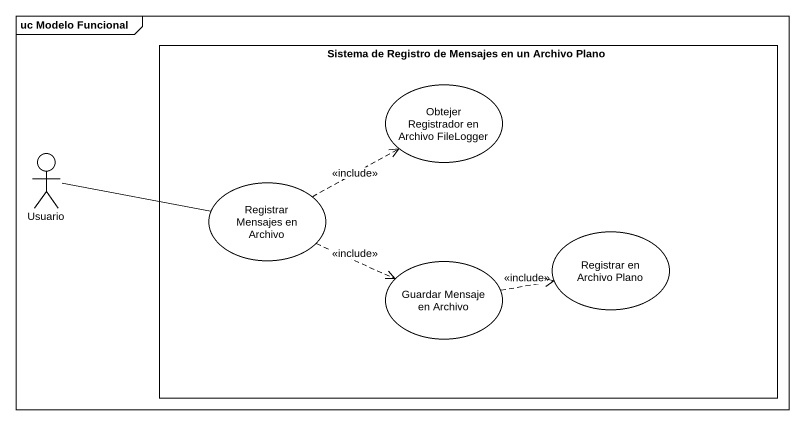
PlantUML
@startuml
mainframe uc Modelo Funcional
rectangle "Sistema de Registro de Mensajes en un Archivo Plano" as Sistema_de_Registro_de {
  usecase "Obtejer Registrador en Archivo FileLogger" as Obtejer_Registrador_en
  usecase "Registrar Mensajes en Archivo" as Registrar_Mensajes_en
  usecase "Registrar en Archivo Plano" as Registrar_en_Archivo_Plano
  usecase "Guardar Mensaje en Archivo" as Guardar_Mensaje_en_Archivo
}
actor Usuario
Usuario -right- Registrar_Mensajes_en
Registrar_Mensajes_en .right.> Obtejer_Registrador_en : <<include>>
Registrar_Mensajes_en .right.> Guardar_Mensaje_en_Archivo : <<include>>
Guardar_Mensaje_en_Archivo .right.> Registrar_en_Archivo_Plano : <<include>>
@enduml
